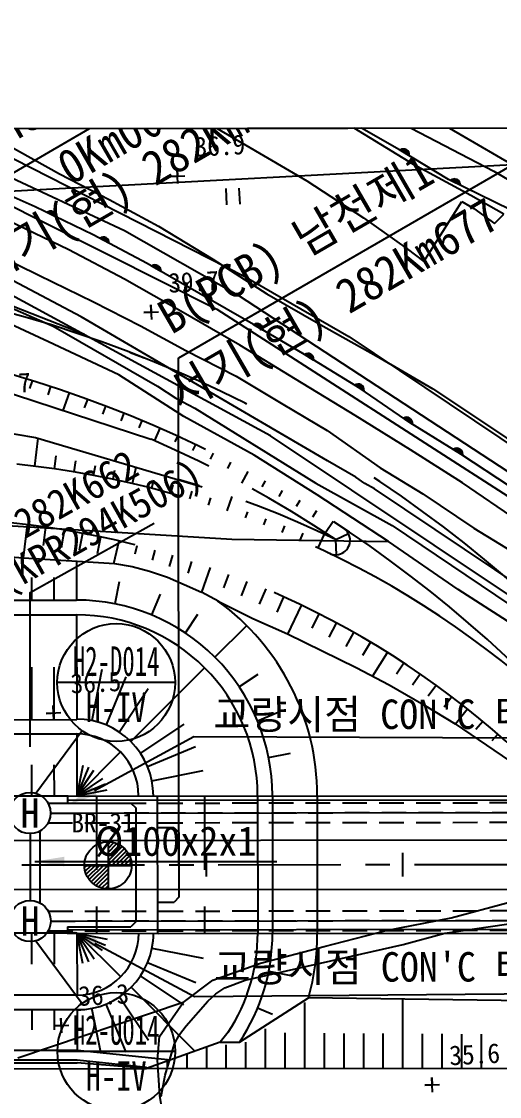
# Model space of a CAD drawing. Header units: millimetres. Extents: x 13158 to 13954, y 1103 to 1807.
# Drawn here: x 13403.4 to 13452.1, y 1452 to 1561.5 of the extents above; entities that cross this region are included whole.
import ezdxf
from ezdxf.enums import TextEntityAlignment as Align
from ezdxf.xclip import XClip

# ---------------------------------------------------------------- set-up
doc = ezdxf.new("R2010")
doc.units = ezdxf.units.MM
doc.header["$LTSCALE"] = 10
doc.header["$MEASUREMENT"] = 0
doc.header["$XCLIPFRAME"] = 2
for name, pattern in [('CENTER', [2, 1.25, -0.25, 0.25, -0.25]), ('DASHED2', [0.375, 0.25, -0.125]), ('DASHEDX2', [1.5, 1, -0.5]), ('HIDDEN', [0.375, 0.25, -0.125])]:
    doc.linetypes.add(name, pattern=pattern)
for name, color, linetype in [('TN-CABL', 4, 'Continuous'), ('TN-MANH', 4, 'Continuous'), ('TZ-BASE', 253, 'Continuous'), ('TZ-CABL', 4, 'Continuous')]:
    doc.layers.add(name, color=color, linetype=linetype)
doc.layers.add('TX-PAPR', color=2, linetype='Continuous', plot=False)
doc.styles.add('GR', font='GulimChe.ttf')
doc.styles.get("Standard").update_dxf_attribs({"font": 'GulimChe.ttf'})
doc.linetypes.add('ZIGZAG', pattern='A,0.0001,-0.2,[131,ltypeshp.shx,S=0.2,R=0,X=-0.2,Y=0],-0.4,[131,ltypeshp.shx,S=0.2,R=180,X=0.2,Y=0],-0.2', length=0.8001)
doc.dimstyles.get("Standard").update_dxf_attribs({"dimtxt": 0.18, "dimasz": 0.18, "dimexe": 0.18, "dimexo": 0.0625, "dimgap": 0.09, "dimtad": 0, "dimtih": 1, "dimtoh": 1, "dimdec": 4, "dimzin": 0, "dimdsep": 46, "dimtxsty": 'Standard', "dimcen": 0.09, "dimadec": 0, "dimazin": 0, "dimtfac": 1, "dimtdec": 4, "dimtofl": 0, "dimtmove": 0, "dimatfit": 3, "dimfxl": 0, "dimtolj": 1, "dimtzin": 0, "dimarcsym": 0})

# ---------------------------------------------------------------- blocks, each defined once
blk = doc.blocks.new('JD-DGDHG')
at = {"layer": 'TZ-BASE'}
for p, q in [((109.96, 41.51), (214.21, 101.83)), ((177.18, 51.79), (258.76, 98.98)), ((166.92, 92.82, 36), (209.29, 70.8, 36)), ((532.89, 88.53), (-0.06, 60.23)), ((189.15, 84.24, 35), (230.8, 60.08, 35)), ((145.4, 79.68, 37), (183.86, 60.11, 37)), ((177.36, 77.3, 35.78), (184.03, 73.47, 35.78)), ((209.18, 76.91, 33), (221.39, 69.09, 33)), ((199.68, 72.99, 36.68), (194.05, 76.16, 36.68)), ((201.11, 71.49, 35.78), (194.57, 75.47, 35.78)), ((147.2, 73.77, 39), (181.05, 56.75, 39)), ((152.64, 73.65, 38), (171.64, 64.77, 38)), ((159.49, 73.64, 35.13), (165.01, 70.52, 35.13)), ((184.03, 73.47, 35.78), (190.23, 69.81, 35.78)), ((204.68, 69.96, 36.68), (199.68, 72.99, 36.68)), ((200.66, 72.4, 36.68), (199.74, 72.95, 36.68)), ((200.17, 73.06, 36.67), (199.75, 72.96, 36.67)), ((199.79, 72.99, 36.67), (199.81, 72.92, 36.67)), ((200.34, 73.01, 36.67), (199.85, 72.89, 36.67)), ((199.87, 73.03, 36.67), (199.91, 72.85, 36.67)), ((200.44, 72.95, 36.67), (199.95, 72.83, 36.67)), ((199.96, 73.05, 36.67), (200.02, 72.78, 36.67)), ((200.05, 73.07, 36.67), (200.13, 72.72, 36.67)), ((200.52, 72.87, 36.67), (200.06, 72.76, 36.67)), ((200.14, 73.07, 36.67), (200.24, 72.65, 36.67)), ((200.58, 72.79, 36.67), (200.17, 72.69, 36.67)), ((200.24, 73.05, 36.67), (200.35, 72.59, 36.67)), ((200.62, 72.71, 36.67), (200.28, 72.63, 36.67)), ((200.34, 73.01, 36.67), (200.46, 72.52, 36.67)), ((200.65, 72.63, 36.67), (200.39, 72.56, 36.67)), ((200.45, 72.94, 36.67), (200.57, 72.45, 36.67)), ((200.67, 72.54, 36.67), (200.5, 72.5, 36.67)), ((200.57, 72.8, 36.67), (200.67, 72.42, 36.67)), ((200.67, 72.44, 36.67), (200.61, 72.43, 36.67)), ((206.93, 68.33, 35.78), (201.11, 71.49, 35.78)), ((165.01, 70.52, 35.13), (170.1, 67.91, 35.13)), ((176.31, 70.26, 36.9), (177.81, 70.34, 36.9)), ((177.06, 70.3, 36.9), (176.31, 70.26, 36.9)), ((177.1, 69.55, 36.9), (177.02, 71.05, 36.9)), ((177.02, 71.05, 36.9), (177.06, 70.3, 36.9)), ((209.29, 70.8, 36), (229.54, 58.88, 36)), ((162.53, 67.17, 38.39), (156.08, 70.06, 38.39)), ((182.09, 67.37, 36.44), (182, 69.04, 36.44)), ((183.31, 69.08, 36.44), (183.39, 67.44, 36.44)), ((190.23, 69.81, 35.78), (196.01, 66.07, 35.78)), ((210.97, 66.87, 36.68), (204.68, 69.96, 36.68)), ((205.85, 69.39, 36.68), (204.88, 69.86, 36.68)), ((205.3, 70.01, 36.68), (204.89, 69.87, 36.68)), ((204.93, 69.9, 36.68), (204.95, 69.83, 36.68)), ((205.47, 69.97, 36.68), (204.99, 69.81, 36.68)), ((205.01, 69.95, 36.68), (205.06, 69.77, 36.68)), ((205.09, 69.98, 36.68), (205.18, 69.72, 36.68)), ((205.58, 69.92, 36.68), (205.11, 69.75, 36.68)), ((205.18, 70, 36.68), (205.29, 69.66, 36.68)), ((205.67, 69.85, 36.68), (205.22, 69.7, 36.68)), ((205.27, 70.01, 36.68), (205.41, 69.61, 36.68)), ((205.73, 69.78, 36.68), (205.33, 69.64, 36.68)), ((205.37, 70, 36.68), (205.52, 69.55, 36.68)), ((205.78, 69.7, 36.68), (205.45, 69.58, 36.68)), ((205.47, 69.97, 36.68), (205.63, 69.49, 36.68)), ((205.82, 69.62, 36.68), (205.56, 69.53, 36.68)), ((205.59, 69.91, 36.68), (205.75, 69.44, 36.68)), ((205.84, 69.53, 36.68), (205.68, 69.47, 36.68)), ((205.73, 69.79, 36.68), (205.85, 69.42, 36.68)), ((205.85, 69.44, 36.68), (205.79, 69.42, 36.68)), ((170.1, 67.91, 35.13), (175.13, 65.22, 35.13)), ((210.29, 66.44, 35.78), (206.93, 68.33, 35.78)), ((168.46, 64.32, 38.39), (162.53, 67.17, 38.39)), ((202.16, 61.6, 35.78), (206.01, 67.72, 35.78)), ((206.01, 67.72, 35.78), (207.26, 67.02, 35.78)), ((207.26, 67.02, 35.78), (209.34, 65.49, 35.78)), ((165.99, 62.79, 39.73), (159.83, 65.76, 39.73)), ((164.7, 66.12, 38.39), (163.72, 66.59, 38.39)), ((164.14, 66.74, 38.39), (163.73, 66.6, 38.39)), ((163.77, 66.63, 38.39), (163.79, 66.56, 38.39)), ((164.31, 66.71, 38.39), (163.83, 66.54, 38.39)), ((163.85, 66.68, 38.39), (163.91, 66.5, 38.39)), ((163.93, 66.71, 38.39), (164.02, 66.45, 38.39)), ((164.42, 66.65, 38.39), (163.95, 66.48, 38.39)), ((164.02, 66.73, 38.39), (164.14, 66.39, 38.39)), ((164.51, 66.58, 38.39), (164.06, 66.43, 38.39)), ((164.11, 66.74, 38.39), (164.25, 66.34, 38.39)), ((164.58, 66.51, 38.39), (164.18, 66.37, 38.39)), ((164.21, 66.73, 38.39), (164.37, 66.28, 38.39)), ((164.63, 66.43, 38.39), (164.29, 66.32, 38.39)), ((164.31, 66.7, 38.39), (164.48, 66.23, 38.39)), ((164.66, 66.35, 38.39), (164.41, 66.26, 38.39)), ((164.43, 66.65, 38.39), (164.6, 66.17, 38.39)), ((164.69, 66.27, 38.39), (164.52, 66.21, 38.39)), ((164.57, 66.52, 38.39), (164.7, 66.15, 38.39)), ((164.7, 66.17, 38.39), (164.64, 66.15, 38.39)), ((196.01, 66.07, 35.78), (200.47, 62.91, 35.78)), ((209.34, 65.49, 35.78), (210.29, 66.44, 35.78)), ((171.64, 64.77, 38), (183.23, 58.17, 38)), ((175.13, 65.22, 35.13), (180.65, 61.85, 35.13)), ((186.54, 43.85, 38), (148.43, 64.53, 38)), ((173.96, 61.39, 38.39), (168.46, 64.32, 38.39)), ((169.54, 64.1, 38.39), (169.12, 63.97, 38.39)), ((170.07, 63.46, 38.39), (169.12, 63.97, 38.39)), ((169.16, 64, 38.39), (169.19, 63.93, 38.39)), ((169.71, 64.06, 38.39), (169.23, 63.91, 38.39)), ((169.24, 64.05, 38.39), (169.3, 63.87, 38.39)), ((169.33, 64.08, 38.39), (169.41, 63.81, 38.39)), ((169.82, 64, 38.39), (169.34, 63.85, 38.39)), ((169.42, 64.09, 38.39), (169.52, 63.75, 38.39)), ((169.9, 63.93, 38.39), (169.45, 63.79, 38.39)), ((169.51, 64.1, 38.39), (169.64, 63.69, 38.39)), ((169.97, 63.85, 38.39), (169.56, 63.73, 38.39)), ((169.61, 64.09, 38.39), (169.75, 63.63, 38.39)), ((170.01, 63.77, 38.39), (169.68, 63.67, 38.39)), ((169.71, 64.05, 38.39), (169.86, 63.57, 38.39)), ((170.05, 63.69, 38.39), (169.79, 63.61, 38.39)), ((169.83, 63.99, 38.39), (169.97, 63.51, 38.39)), ((170.07, 63.6, 38.39), (169.9, 63.55, 38.39)), ((169.96, 63.86, 38.39), (170.07, 63.49, 38.39)), ((170.07, 63.51, 38.39), (170.01, 63.49, 38.39)), ((158.18, 62.53, 37.35), (162.91, 60.21, 37.35)), ((171.64, 59.81, 39.73), (165.99, 62.79, 39.73)), ((200.47, 62.91, 35.78), (202.16, 61.6, 35.78)), ((179.21, 58.39, 38.39), (173.96, 61.39, 38.39)), ((180.65, 61.85, 35.13), (186.14, 58.33, 35.13)), ((167.25, 55.96, 39), (157.43, 61.15, 39)), ((174.83, 61.25, 38.39), (174.41, 61.14, 38.39)), ((175.34, 60.6, 38.39), (174.41, 61.13, 38.39)), ((174.45, 61.16, 38.39), (174.47, 61.09, 38.39)), ((175, 61.2, 38.39), (174.51, 61.07, 38.39)), ((174.53, 61.21, 38.39), (174.58, 61.03, 38.39)), ((174.62, 61.24, 38.39), (174.69, 60.97, 38.39)), ((175.11, 61.14, 38.39), (174.62, 61.01, 38.39)), ((174.71, 61.25, 38.39), (174.8, 60.9, 38.39)), ((175.19, 61.07, 38.39), (174.73, 60.94, 38.39)), ((174.8, 61.25, 38.39), (174.91, 60.84, 38.39)), ((175.25, 60.99, 38.39), (174.84, 60.88, 38.39)), ((174.9, 61.24, 38.39), (175.02, 60.78, 38.39)), ((175.3, 60.91, 38.39), (174.96, 60.82, 38.39)), ((175, 61.2, 38.39), (175.14, 60.71, 38.39)), ((175.33, 60.83, 38.39), (175.07, 60.75, 38.39)), ((175.11, 61.14, 38.39), (175.25, 60.65, 38.39)), ((175.34, 60.74, 38.39), (175.18, 60.69, 38.39)), ((175.24, 61, 38.39), (175.35, 60.62, 38.39)), ((175.35, 60.65, 38.39), (175.29, 60.63, 38.39)), ((162.91, 60.21, 37.35), (168.5, 57.51, 37.35)), ((177.63, 56.42, 39.73), (171.64, 59.81, 39.73)), ((183.86, 60.11, 37), (194.52, 53.96, 37)), ((156.33, 58.53, 37), (164.39, 55.01, 37)), ((184.81, 55.18, 38.39), (179.21, 58.39, 38.39)), ((180.04, 58.27, 38.39), (179.62, 58.16, 38.39)), ((180.55, 57.62, 38.39), (179.62, 58.16, 38.39)), ((179.66, 58.19, 38.39), (179.68, 58.12, 38.39)), ((180.21, 58.23, 38.39), (179.72, 58.09, 38.39)), ((179.74, 58.23, 38.39), (179.79, 58.06, 38.39)), ((179.83, 58.26, 38.39), (179.9, 57.99, 38.39)), ((180.32, 58.16, 38.39), (179.83, 58.03, 38.39)), ((179.92, 58.28, 38.39), (180.01, 57.93, 38.39)), ((180.4, 58.09, 38.39), (179.94, 57.97, 38.39)), ((180.01, 58.28, 38.39), (180.12, 57.87, 38.39)), ((180.11, 58.26, 38.39), (180.23, 57.8, 38.39)), ((180.21, 58.23, 38.39), (180.34, 57.74, 38.39)), ((180.32, 58.16, 38.39), (180.46, 57.68, 38.39)), ((183.23, 58.17, 38), (248.77, 15.36, 38)), ((186.14, 58.33, 35.13), (191.67, 55.15, 35.13)), ((163.91, 53.42, 37), (155.37, 57.36, 37)), ((168.5, 57.51, 37.35), (173.28, 55.05, 37.35)), ((174.42, 55.69, 39.74), (174.34, 57.19, 39.74)), ((174.34, 57.19, 39.74), (174.38, 56.44, 39.74)), ((180.46, 58.02, 38.39), (180.05, 57.9, 38.39)), ((180.51, 57.93, 38.39), (180.17, 57.84, 38.39)), ((180.54, 57.85, 38.39), (180.28, 57.78, 38.39)), ((180.55, 57.76, 38.39), (180.39, 57.72, 38.39)), ((180.45, 58.03, 38.39), (180.56, 57.65, 38.39)), ((180.56, 57.67, 38.39), (180.5, 57.65, 38.39)), ((192.33, 41.32, 39), (167.25, 55.96, 39)), ((173.63, 56.4, 39.74), (175.13, 56.48, 39.74)), ((174.38, 56.44, 39.74), (173.63, 56.4, 39.74)), ((183.4, 53.08, 39.73), (177.63, 56.42, 39.73)), ((181.05, 56.75, 39), (212.15, 36.79, 39)), ((164.39, 55.01, 37), (175.01, 48.92, 37)), ((173.28, 55.05, 37.35), (177.89, 52.53, 37.35)), ((190.39, 51.89, 38.39), (184.81, 55.18, 38.39)), ((185.75, 54.62, 38.39), (184.82, 55.17, 38.39)), ((185.25, 55.28, 38.39), (184.83, 55.18, 38.39)), ((184.87, 55.2, 38.39), (184.89, 55.13, 38.39)), ((185.42, 55.24, 38.39), (184.93, 55.11, 38.39)), ((184.95, 55.25, 38.39), (185, 55.07, 38.39)), ((185.04, 55.27, 38.39), (185.11, 55, 38.39)), ((185.53, 55.17, 38.39), (185.04, 55.05, 38.39)), ((185.13, 55.29, 38.39), (185.22, 54.94, 38.39)), ((185.6, 55.1, 38.39), (185.15, 54.98, 38.39)), ((185.22, 55.29, 38.39), (185.33, 54.88, 38.39)), ((185.66, 55.02, 38.39), (185.26, 54.92, 38.39)), ((185.32, 55.27, 38.39), (185.44, 54.81, 38.39)), ((185.71, 54.94, 38.39), (185.37, 54.85, 38.39)), ((185.42, 55.24, 38.39), (185.54, 54.75, 38.39)), ((185.74, 54.85, 38.39), (185.48, 54.79, 38.39)), ((185.53, 55.17, 38.39), (185.65, 54.68, 38.39)), ((185.75, 54.77, 38.39), (185.59, 54.72, 38.39)), ((185.66, 55.03, 38.39), (185.75, 54.65, 38.39)), ((191.67, 55.15, 35.13), (197.3, 52.01, 35.13)), ((185.76, 54.67, 38.39), (185.7, 54.66, 38.39)), ((194.52, 53.96, 37), (216.69, 39.06, 37)), ((171.07, 50.05, 37), (163.91, 53.42, 37)), ((189.07, 49.62, 39.73), (183.4, 53.08, 39.73)), ((177.2, 0.16), (177.15, 51.79)), ((177.89, 52.53, 37.35), (183.02, 49.92, 37.35)), ((190.92, 51.57, 38.39), (189.99, 52.13, 38.39)), ((190.42, 52.24, 38.39), (190, 52.13, 38.39)), ((190.04, 52.16, 38.39), (190.06, 52.09, 38.39)), ((190.59, 52.18, 38.39), (190.1, 52.07, 38.39)), ((190.12, 52.2, 38.39), (190.17, 52.02, 38.39)), ((190.21, 52.23, 38.39), (190.28, 51.96, 38.39)), ((190.7, 52.12, 38.39), (190.21, 52, 38.39)), ((190.3, 52.24, 38.39), (190.38, 51.89, 38.39)), ((190.78, 52.04, 38.39), (190.32, 51.93, 38.39)), ((190.39, 52.24, 38.39), (190.49, 51.83, 38.39)), ((195.66, 48.68, 38.39), (190.39, 51.89, 38.39)), ((190.83, 51.97, 38.39), (190.43, 51.87, 38.39)), ((190.49, 52.22, 38.39), (190.6, 51.76, 38.39)), ((190.88, 51.88, 38.39), (190.53, 51.8, 38.39)), ((190.59, 52.18, 38.39), (190.71, 51.69, 38.39)), ((190.91, 51.8, 38.39), (190.64, 51.73, 38.39)), ((190.7, 52.12, 38.39), (190.82, 51.63, 38.39)), ((190.92, 51.71, 38.39), (190.75, 51.67, 38.39)), ((190.83, 51.98, 38.39), (190.92, 51.6, 38.39)), ((190.92, 51.62, 38.39), (190.86, 51.6, 38.39)), ((197.3, 52.01, 35.13), (203.07, 48.64, 35.13)), ((177.71, 45.82, 37), (171.07, 50.05, 37)), ((183.02, 49.92, 37.35), (187.78, 47.09, 37.35)), ((195.17, 45.91, 39.73), (189.07, 49.62, 39.73)), ((175.01, 48.92, 37), (176.87, 47.7, 37)), ((195.54, 49.11, 38.39), (195.12, 49.01, 38.39)), ((196.04, 48.45, 38.39), (195.12, 49.01, 38.39)), ((195.17, 49.04, 38.39), (195.18, 48.97, 38.39)), ((195.71, 49.06, 38.39), (195.22, 48.94, 38.39)), ((195.25, 49.08, 38.39), (195.29, 48.9, 38.39)), ((195.33, 49.11, 38.39), (195.4, 48.84, 38.39)), ((195.82, 49, 38.39), (195.33, 48.88, 38.39)), ((195.42, 49.12, 38.39), (195.51, 48.77, 38.39)), ((195.9, 48.92, 38.39), (195.44, 48.81, 38.39)), ((195.52, 49.12, 38.39), (195.62, 48.7, 38.39)), ((195.96, 48.84, 38.39), (195.55, 48.75, 38.39)), ((195.61, 49.1, 38.39), (195.73, 48.64, 38.39)), ((196, 48.76, 38.39), (195.66, 48.68, 38.39)), ((200.75, 45.19, 38.39), (195.66, 48.68, 38.39)), ((195.72, 49.06, 38.39), (195.83, 48.57, 38.39)), ((196.03, 48.68, 38.39), (195.77, 48.61, 38.39)), ((195.82, 48.99, 38.39), (195.94, 48.51, 38.39)), ((196.04, 48.59, 38.39), (195.87, 48.55, 38.39)), ((195.95, 48.86, 38.39), (196.04, 48.47, 38.39)), ((196.04, 48.5, 38.39), (195.98, 48.48, 38.39)), ((203.07, 48.64, 35.13), (208.73, 44.88, 35.13)), ((176.87, 47.7, 37), (178.82, 46.68, 37)), ((187.78, 47.09, 37.35), (192.3, 44.38, 37.35)), ((178.82, 46.68, 37), (191.16, 39.03, 37)), ((184.86, 41.87, 37), (177.71, 45.82, 37)), ((200.8, 42.41, 39.73), (195.17, 45.91, 39.73)), ((200.97, 45.03, 38.39), (200.08, 45.64, 38.39)), ((200.51, 45.72, 38.39), (200.09, 45.65, 38.39)), ((200.13, 45.67, 38.39), (200.15, 45.6, 38.39)), ((200.68, 45.66, 38.39), (200.18, 45.57, 38.39)), ((200.22, 45.71, 38.39), (200.25, 45.53, 38.39)), ((200.78, 45.59, 38.39), (200.29, 45.5, 38.39)), ((200.3, 45.73, 38.39), (200.36, 45.45, 38.39)), ((200.39, 45.74, 38.39), (200.46, 45.38, 38.39)), ((200.86, 45.51, 38.39), (200.39, 45.43, 38.39)), ((200.49, 45.73, 38.39), (200.57, 45.31, 38.39)), ((200.91, 45.43, 38.39), (200.5, 45.36, 38.39)), ((200.58, 45.71, 38.39), (200.67, 45.24, 38.39)), ((200.95, 45.35, 38.39), (200.6, 45.28, 38.39)), ((200.68, 45.66, 38.39), (200.78, 45.17, 38.39)), ((200.98, 45.26, 38.39), (200.71, 45.21, 38.39)), ((205.94, 42, 38.39), (200.75, 45.19, 38.39)), ((200.79, 45.59, 38.39), (200.88, 45.09, 38.39)), ((200.99, 45.17, 38.39), (200.81, 45.14, 38.39)), ((200.91, 45.44, 38.39), (200.98, 45.06, 38.39)), ((200.98, 45.08, 38.39), (200.92, 45.07, 38.39)), ((211.48, 27.19, 38), (186.54, 43.85, 38)), ((192.3, 44.38, 37.35), (197.71, 40.59, 37.35)), ((208.73, 44.88, 35.13), (213.81, 41.46, 35.13)), ((191.29, 37.83, 37), (184.86, 41.87, 37)), ((206.1, 39.05, 39.73), (200.8, 42.41, 39.73)), ((205.6, 42.58, 38.39), (205.18, 42.48, 38.39)), ((206.1, 41.91, 38.39), (205.18, 42.47, 38.39)), ((205.22, 42.5, 38.39), (205.24, 42.43, 38.39)), ((205.77, 42.53, 38.39), (205.28, 42.41, 38.39)), ((205.31, 42.54, 38.39), (205.35, 42.37, 38.39)), ((205.39, 42.57, 38.39), (205.46, 42.3, 38.39)), ((205.88, 42.46, 38.39), (205.39, 42.34, 38.39)), ((205.48, 42.58, 38.39), (205.57, 42.23, 38.39)), ((205.96, 42.38, 38.39), (205.5, 42.27, 38.39)), ((205.58, 42.58, 38.39), (205.67, 42.17, 38.39)), ((206.02, 42.31, 38.39), (205.61, 42.21, 38.39)), ((205.67, 42.56, 38.39), (205.78, 42.1, 38.39)), ((206.06, 42.22, 38.39), (205.72, 42.14, 38.39)), ((205.77, 42.52, 38.39), (205.89, 42.03, 38.39)), ((206.09, 42.14, 38.39), (205.82, 42.07, 38.39)), ((205.88, 42.46, 38.39), (206, 41.97, 38.39)), ((206.1, 42.05, 38.39), (205.93, 42.01, 38.39)), ((210.98, 38.65, 38.39), (205.94, 42, 38.39)), ((206.01, 42.32, 38.39), (206.1, 41.94, 38.39)), ((206.1, 41.96, 38.39), (206.04, 41.94, 38.39)), ((195.23, 39.64, 39), (192.33, 41.32, 39)), ((197.71, 40.59, 37.35), (202.05, 37.93, 37.35)), ((196.14, 39.01, 39), (195.23, 39.64, 39)), ((191.16, 39.03, 37), (198.94, 34.71, 37)), ((197.12, 38.46, 39), (196.14, 39.01, 39)), ((214.73, 26.64, 39), (197.12, 38.46, 39)), ((211.77, 35.19, 39.73), (206.1, 39.05, 39.73)), ((198.57, 33.09, 37), (191.29, 37.83, 37)), ((202.05, 37.93, 37.35), (207.24, 34.45, 37.35)), ((153.09, 35.11, 37.15), (182.6, 33.33, 37.15)), ((198.94, 34.71, 37), (213.66, 24.76, 37)), ((207.24, 34.45, 37.35), (211.88, 31.64, 37.35)), ((182.6, 33.33, 37.15), (198.57, 33.09, 37.15)), ((205.65, 28.21, 37), (198.57, 33.09, 37)), ((161.35, 31.42), (170.62, 30.84)), ((166.77, 31.08), (166.77, 27.12)), ((170.62, 30.84), (172.43, 30.55)), ((172.43, 30.55), (174.19, 30.05)), ((174.19, 30.05), (176.04, 29.44)), ((162.19, 27.11), (162.19, 29.41)), ((164.48, 27.12), (164.48, 29.41)), ((171.1, 28.98), (170.66, 26.74)), ((176.04, 29.44), (177.72, 28.71)), ((177.72, 28.71), (179.51, 27.92)), ((175.27, 27.72), (174.4, 25.61)), ((181.28, 26.96), (179.51, 27.92)), ((212.69, 23.66, 37), (205.65, 28.21, 37)), ((166.77, 25.62), (166.78, 14.99)), ((177.85, 23.77), (179.12, 25.67)), ((180.87, 21.29), (184.1, 24.53)), ((162.2, 14.94), (162.19, 20.28)), ((164.49, 14.95), (164.48, 20.29)), ((169.34, 20.05), (168.31, 14.84)), ((172.3, 12.71), (179.81, 20.23)), ((171.8, 19.31), (169.77, 14.4)), ((185.25, 19.55), (183.35, 18.27)), ((171.12, 13.68), (174.07, 18.1)), ((163.67, 15.58, 36.48), (165.17, 15.66, 36.48)), ((164.42, 15.62, 36.48), (163.67, 15.58, 36.48)), ((164.46, 14.87, 36.48), (164.38, 16.37, 36.48)), ((164.38, 16.37, 36.48), (164.42, 15.62, 36.48)), ((185.2, 14.83), (187.31, 15.71)), ((177.69, 14.48), (173.27, 11.53)), ((166.78, 13.49), (166.79, 7.19)), ((173.99, 10.18), (178.9, 12.22)), ((166.79, 7.19), (171.24, 11.65)), ((186.33, 11.09), (188.57, 11.54)), ((162.21, 7.18), (162.2, 10.33)), ((164.5, 7.19), (164.49, 10.34)), ((167.4, 10.28), (166.79, 7.19)), ((167.99, 10.1), (166.79, 7.19)), ((166.79, 7.19), (168.54, 9.81)), ((169.41, 8.94), (166.79, 7.19)), ((174.44, 8.72), (179.65, 9.76)), ((166.79, 7.19), (169.7, 8.4)), ((166.79, 7.19), (169.88, 7.8)), ((165.84, 7.15), (300.01, 7.26)), ((165.84, 7.15), (165.84, 6.45)), ((165.84, 7.15), (165.84, 6.45)), ((165.84, 6.75), (214.57, 6.79)), ((174.99, 7.15), (175, -6.85)), ((185.22, 7.2), (185.23, -6.8)), ((186.72, 7.21), (186.73, -6.79)), ((191.29, 7.21), (191.3, -6.79)), ((165.84, 6.45), (172.29, 6.45)), ((172.29, 6.45), (172.79, 5.95)), ((172.79, 5.95), (172.8, -5.65)), ((109.92, 2.6), (299.97, 2.76)), ((169.97, 2.5), (169.98, -2.3)), ((169.97, 2.26), (170.2, 2.49)), ((169.97, 1.83), (170.56, 2.43)), ((169.97, 1.41), (170.88, 2.32)), ((169.97, 0.99), (171.17, 2.18)), ((169.97, 0.56), (171.42, 2.01)), ((169.97, 0.14), (171.65, 1.82)), ((170.36, 0.1), (171.85, 1.59)), ((170.78, 0.1), (172.03, 1.34)), ((180, -1.04), (180, 1.36)), ((200, -1.02), (200, 1.38)), ((167.57, 0.1), (172.37, 0.1)), ((167.58, -0.13), (167.81, 0.1)), ((167.65, -0.49), (168.24, 0.1)), ((167.75, -0.81), (168.66, 0.1)), ((167.89, -1.1), (169.09, 0.1)), ((168.06, -1.35), (169.51, 0.1)), ((168.26, -1.58), (169.94, 0.1)), ((171.21, 0.1), (172.17, 1.07)), ((171.63, 0.1), (172.28, 0.75)), ((172.06, 0.1), (172.35, 0.4)), ((168.48, -1.78), (169.97, -0.29)), ((168.73, -1.95), (169.97, -0.71)), ((169.01, -2.1), (169.97, -1.14)), ((169.32, -2.21), (169.97, -1.56)), ((169.68, -2.28), (169.98, -1.98)), ((111.07, -2.4), (299.97, -2.24)), ((204.93, -5.25, 37), (210.76, -3.68, 37)), ((198.33, -6.52, 37), (204.93, -5.25, 37)), ((165.85, -6.15), (165.85, -6.85)), ((165.85, -6.15), (172.3, -6.15)), ((165.85, -6.45), (254.95, -6.38)), ((172.8, -5.65), (172.3, -6.15)), ((192, -8.15, 37), (198.33, -6.52, 37)), ((204.3, -6.79, 36), (211.98, -5.7, 36)), ((166.8, -6.81), (0.53, -6.96)), ((162.22, -9.97), (162.22, -6.82)), ((164.51, -9.96), (164.51, -6.81)), ((165.85, -6.85), (254.94, -6.78)), ((166.8, -6.81), (171.26, -11.26)), ((169.42, -8.56), (166.8, -6.81)), ((166.8, -6.81), (169.71, -8.02)), ((166.8, -6.81), (169.89, -7.42)), ((167.42, -9.9), (166.8, -6.81)), ((166.8, -6.81), (168.56, -9.43)), ((168.01, -9.72), (166.8, -6.81)), ((166.8, -6.81), (166.81, -13.11)), ((175.08, -6.85), (254.98, -6.78)), ((200.04, -7.97, 36), (204.3, -6.79, 36)), ((174.45, -8.33), (179.67, -9.36)), ((183.96, -11.59, 36), (200.04, -7.97, 36)), ((185.52, -9.87, 37), (192, -8.15, 37)), ((174.01, -9.79), (178.92, -11.82)), ((180.66, -11.6, 37), (185.52, -9.87, 37)), ((186.35, -10.68), (188.6, -11.13)), ((177.71, -14.09), (173.29, -11.14)), ((177.62, -13.88, 37), (180.66, -11.6, 37)), ((181.89, -12.37, 36), (183.96, -11.59, 36)), ((166.81, -13.11), (0.53, -13.26)), ((172.32, -12.32), (178.83, -18.82)), ((180.14, -13.74, 36), (180.97, -12.99, 36)), ((180.97, -12.99, 36), (181.89, -12.37, 36)), ((177.62, -13.88, 37), (160.78, -19.53, 37)), ((171.83, -18.92), (169.79, -14.02)), ((171.14, -13.29), (174.1, -17.71)), ((175.23, -17.34, 37), (177.62, -13.88, 37)), ((177.93, -16.23, 36), (180.14, -13.74, 36)), ((183.37, -17.89), (190.4, -13.39)), ((189.98, -13.85), (189.99, -20.58)), ((265.66, -14.45), (190.4, -13.39)), ((199.98, -13.52), (199.99, -20.58)), ((0.53, -14.72), (167.56, -14.57)), ((162.23, -16.66), (162.23, -14.58)), ((164.52, -16.66), (164.52, -14.58)), ((166.81, -14.61), (166.81, -18.71)), ((169.23, -18.95), (168.33, -14.46)), ((185.22, -14.42), (186.73, -15.05)), ((164.46, -16.25, 36.26), (165.96, -16.17, 36.26)), ((165.21, -16.21, 36.26), (164.46, -16.25, 36.26)), ((165.25, -16.96, 36.26), (165.17, -15.46, 36.26)), ((165.17, -15.46, 36.26), (165.21, -16.21, 36.26)), ((177.26, -17.11, 36), (177.93, -16.23, 36)), ((175.02, -19.71, 37), (175.23, -17.34, 37)), ((176.74, -18.09, 36), (177.26, -17.11, 36)), ((182.23, -16.89), (181.4, -17.89)), ((185.98, -16.55), (185.99, -20.59)), ((187.99, -16.97), (187.99, -20.59)), ((191.99, -17), (191.99, -20.58)), ((193.99, -17.01), (193.99, -20.58)), ((195.99, -17.02), (195.99, -20.58)), ((197.99, -17.03), (197.99, -20.58)), ((201.99, -17.05), (201.99, -20.57)), ((203.99, -17.07), (203.99, -20.57)), ((205.99, -17.08), (205.99, -20.57)), ((207.99, -17.09), (207.99, -20.57)), ((181.4, -17.89), (173.88, -20.6)), ((175.79, -21.27, 36), (176.74, -18.09, 36)), ((179.99, -18.4), (179.99, -20.59)), ((181.4, -17.89), (183.37, -17.89)), ((181.99, -18.19), (181.99, -20.59)), ((183.99, -17.89), (183.99, -20.59)), ((0.54, -18.86), (166.87, -18.71)), ((166.87, -18.71), (176.37, -19.7)), ((177.99, -19.12), (177.99, -20.6)), ((173.88, -20.6), (287.63, -20.5)), ((175.25, -23.35, 37), (175.02, -19.71, 37)), ((175.99, -19.84), (175.99, -20.6)), ((175.37, -23.45, 36), (175.79, -21.27, 36)), ((203.05, -23, 35.59), (202.97, -21.51, 35.59)), ((202.97, -21.51, 35.59), (203.01, -22.25, 35.59)), ((202.27, -22.29, 35.59), (203.76, -22.21, 35.59)), ((203.01, -22.25, 35.59), (202.27, -22.29, 35.59)), ((175.8, -26.59, 37), (175.25, -23.35, 37))]:
    blk.add_line(p, q, dxfattribs=at)
at = {"layer": 'TZ-BASE', "linetype": 'DASHEDX2'}
for p, q in [((158.28, 57.86), (173.66, 51.79)), ((162.04, 55.79), (162.11, 56.03)), ((164.03, 55.19), (164.08, 55.33)), ((166.02, 54.56), (166.05, 54.66)), ((167.99, 53.9), (168.03, 54.01)), ((169.95, 53.2), (169.96, 53.25)), ((171.9, 52.48), (171.9, 52.48)), ((162.01, 48.66), (162.26, 49.46)), ((163.87, 48.01), (164.15, 48.86)), ((165.41, 46.43), (166.03, 48.22)), ((167.59, 46.71), (167.9, 47.56)), ((169.45, 46.07), (169.76, 46.87)), ((171.3, 45.39), (171.61, 46.15)), ((173.14, 44.68), (173.44, 45.4)), ((174.73, 43.38), (175.27, 44.62)), ((176.82, 43.25), (177.08, 43.81)), ((162.51, 40.75), (162.86, 43.6)), ((178.89, 42.96), (178.59, 42.34)), ((164.51, 40.48), (164.7, 41.82)), ((180.69, 42.09), (180.38, 41.47)), ((166.51, 40.17), (166.7, 41.32)), ((168.5, 39.82), (168.69, 40.83)), ((172.45, 38.99), (172.84, 40.65)), ((182.46, 41.16), (182.14, 40.53)), ((170.48, 39.42), (170.67, 40.34)), ((184.23, 40.22), (183.59, 39.03)), ((174.42, 38.51), (174.63, 39.36)), ((176.37, 37.99), (176.61, 38.85)), ((185.98, 39.26), (185.65, 38.67)), ((178.31, 37.43), (178.54, 38.2)), ((180.21, 36.8), (180.45, 37.55)), ((182.11, 36.2), (182.61, 37.66)), ((187.72, 38.28), (187.37, 37.68)), ((189.51, 37.25), (189.15, 36.66)), ((191.22, 36.21), (190.82, 35.57)), ((183.99, 35.49), (184.22, 36.11)), ((185.85, 34.77), (186.1, 35.39)), ((192.91, 35.14), (192.15, 33.96)), ((161.35, 31.42), (161.77, 34.8)), ((163.38, 32.69), (163.65, 34.54)), ((165.23, 32.47), (165.52, 34.25)), ((187.71, 34.02), (187.98, 34.67)), ((189.54, 33.23), (189.86, 33.95)), ((167.07, 32.25), (167.39, 33.92)), ((168.89, 31.87), (169.25, 33.55)), ((170.56, 30.84), (171.1, 33.14)), ((191.38, 32.44), (192.03, 33.83)), ((193.2, 33.28), (194.47, 33.89)), ((193.25, 31.74), (193.2, 33.28)), ((151.45, 32.12), (161.35, 31.42)), ((172.72, 31.84), (172.94, 32.69)), ((174.49, 31.19), (174.77, 32.21)), ((176.25, 30.55), (176.59, 31.68)), ((178.48, 31.04), (178.1, 29.87)), ((180.39, 30.45), (179.51, 27.92)), ((182.26, 29.72), (181.75, 28.36)), ((184.12, 29), (183.54, 27.54)), ((186.04, 28.26), (185.37, 26.71)), ((187.87, 27.45), (187.16, 25.9)), ((189.66, 26.57), (188.26, 23.66)), ((191.47, 25.72), (190.74, 24.27)), ((193.22, 24.76), (192.46, 23.34)), ((195, 23.83), (194.19, 22.4)), ((196.73, 22.83), (195.92, 21.47)), ((198.41, 21.75), (196.93, 19.38)), ((200.12, 20.71), (199.38, 19.59)), ((201.78, 19.59), (201, 18.46)), ((203.39, 18.4), (202.61, 17.33)), ((204.99, 17.22), (204.22, 16.2)), ((206.57, 15.99), (205.38, 14.49)), ((208.16, 14.77), (207.46, 13.93)), ((209.65, 13.44), (209.09, 12.79))]:
    blk.add_line(p, q, dxfattribs=at)
at = {"layer": 'TZ-BASE', "linetype": 'DASHEDX2', "ltscale": 3}
for p, q in [((156.06, 49.49), (174.35, 43.5)), ((142.08, 47.22), (162.59, 43.68)), ((162.59, 43.68), (179.55, 38.66)), ((181.23, 26.99), (181.28, 26.96)), ((181.28, 26.96), (184.73, 25.25)), ((184.73, 25.25), (188.25, 23.67)), ((188.25, 23.67), (191.78, 21.96)), ((191.78, 21.96), (195.25, 20.27)), ((195.25, 20.27), (198.61, 18.49)), ((198.61, 18.49), (202.14, 16.46)), ((202.14, 16.46), (205.34, 14.52)), ((205.34, 14.52), (218.79, 5.33))]:
    blk.add_line(p, q, dxfattribs=at)
at = {"layer": 'TZ-BASE', "linetype": 'Continuous'}
for p, q in [((139.9, 27.09), (166.77, 27.12)), ((139.9, 25.59), (166.77, 25.62)), ((139.91, 14.92), (166.78, 14.95)), ((0.51, 13.34), (166.78, 13.49)), ((0.52, 7.04), (165.92, 7.19)), ((0.54, -19.86), (166.82, -19.71)), ((166.82, -19.71), (173.88, -20.45)), ((0.54, -20.16), (166.82, -20.01)), ((0.54, -20.76), (173.88, -20.6)), ((173.88, -20.6), (166.82, -20.01)), ((173.88, -20.45), (173.88, -20.6))]:
    blk.add_line(p, q, dxfattribs=at)
at = {"layer": 'TZ-BASE', "linetype": 'DASHED2', "ltscale": 3}
for p, q in [((168.79, 7.15), (168.8, -6.85)), ((179.79, 7.16), (179.8, -6.84)), ((174.99, 3.95), (176.69, 3.95)), ((176.69, 3.95), (177.19, 3.46)), ((177.19, 3.46), (177.2, -3.14)), ((177.2, -3.14), (176.7, -3.65)), ((175, -3.65), (176.7, -3.65))]:
    blk.add_line(p, q, dxfattribs=at)
at = {"layer": 'TZ-BASE', "linetype": 'CENTER'}
blk.add_lwpolyline([(0, 0), (101.2, 0.09), (301.2, 0.27), (501.8, 0.44), (700, 0.62)], dxfattribs=at)
at = {"layer": 'TZ-BASE'}
blk.add_circle((169.97, 0.1), 2.4, dxfattribs=at)
at = {"layer": 'TZ-BASE', "linetype": 'DASHEDX2', "ltscale": 3}
for centre, radius, start, end in [((-77.75, 675.32), 614.45, 277.88208, 298.62202), ((125.58, -68.99), 130, 43.4009, 80.9023), ((125.58, -68.99), 124, 43.2155, 80.9023), ((150.72, -54.52), 96, 47.2018, 84.0482), ((150.72, -54.52), 90, 47.2003, 84.0482)]:
    blk.add_arc(centre, radius, start, end, dxfattribs=at)
at = {"layer": 'TZ-BASE'}
for centre, radius, start, end in [((200.09, 72.48, 36.68), 0.585, 351.4297, 126.1899), ((205.27, 69.42, 36.68), 0.585, 356.3857, 131.1459), ((164.11, 66.15, 38.39), 0.585, 356.9787, 131.7389), ((169.49, 63.51, 38.39), 0.585, 354.5597, 129.3199), ((174.76, 60.67, 38.39), 0.585, 352.9057, 127.6659), ((179.97, 57.69, 38.39), 0.585, 352.7967, 127.5569), ((185.17, 54.7, 38.39), 0.585, 352.0867, 126.8469), ((190.34, 51.66, 38.39), 0.585, 351.2697, 126.0299), ((195.46, 48.54, 38.39), 0.585, 351.2697, 126.0299), ((200.4, 45.15, 38.39), 0.585, 348.1537, 122.9139), ((205.52, 42, 38.39), 0.585, 351.1197, 125.8799), ((166.79, 7.19), 19.93, 0.0518, 90.052), ((166.79, 7.19), 24.5, 0.0518, 54.0406), ((166.79, 7.19), 18.43, 0.0518, 90.052), ((166.79, 7.19), 7.8, 0.0518, 90.052), ((166.79, 7.19), 6.3, 0.0518, 90.052), ((166.8, -6.81), 7.8, 270.052, 0.0518), ((166.8, -6.81), 6.3, 270.052, 0.0518), ((166.8, -6.81), 18.43, 326.8551, 0.0495), ((166.8, -6.81), 19.93, 326.2381, 0.0497), ((166.8, -6.81), 24.5, 344.4248, 0.0501)]:
    blk.add_arc(centre, radius, start, end, dxfattribs=at)
at = {"layer": 'TZ-BASE', "linetype": 'DASHEDX2'}
for centre, radius, start, end in [((125.58, -68.87), 122.5, 56.4872, 66.5363), ((150.67, -54.46), 97.5, 64.131, 74.2649), ((193.17, 33.21), 1.47, 236.5191, 56.6137)]:
    blk.add_arc(centre, radius, start, end, dxfattribs=at)
at = {"layer": 'TZ-BASE', "linetype": 'Continuous'}
for s, p in [('Begining point of maintenance depot incoming track', (108.7, 43.89)), ('  서기(현) 282Km677.20 L=475.60m', (173.34, 43.95)), ('B(PCB) 남천제1', (176.41, 54.11))]:
    blk.add_text(s, height=3.5, rotation=30.0518, dxfattribs=at).set_placement(p)
for s, p in [('서기(현) 282Km610.00', (196.3, 81.69)), ('0Km000.00', (183.77, 79.52))]:
    blk.add_text(s, height=3.5, rotation=30.0518, dxfattribs=at).set_placement(p, align=Align.RIGHT)
at = {"layer": 'TZ-BASE'}
for s, rotation, p in [('36.9', 3.0398, (178.84, 72.28, 32.89)), ('39.7', 3.0398, (176.16, 58.42, 32.89)), ('36.7', 3.0398, (157, 48.04, 32.89)), ('36.5', 3.0398, (166.2, 17.6, 32.89)), ('BR-31', 359.9991, (166.23, 3.45, 37)), ('36.3', 3.0398, (166.99, -14.22, 32.89)), ('35.6', 3.0398, (204.8, -20.27, 32.89))]:
    blk.add_text(s, height=2, rotation=rotation, dxfattribs=at).set_placement(p)
blk = doc.blocks.new('JD-DFHD6DFH8')
at = {"layer": 'TZ-BASE'}
for p, q in [((176.73, 93.72), (164.73, 93.72)), ((162.53, 82.45), (167.26, 88.83)), ((162.54, 67.42), (167.27, 61.04)), ((176.74, 56.15), (164.74, 56.15))]:
    blk.add_line(p, q, dxfattribs=at)
at = {"layer": 'TZ-BASE', "flags": 128}
blk.add_lwpolyline([(161.95, 87.18), (161.95, 102.89), (174.61, 109.97)], dxfattribs=at)
at = {"layer": 'TZ-BASE'}
for points in [[(168.52, 82.72), (178.64, 88.22), (237.79, 87.98)], [(168.55, 67.19), (178.7, 61.73), (237.85, 62.26)]]:
    blk.add_lwpolyline(points, dxfattribs=at)
for centre in [(170.73, 93.72), (170.74, 56.15)]:
    blk.add_circle(centre, 6, dxfattribs=at)
for points in [[(168.75, 82.28), (165.88, 81.28), (168.28, 83.15)], [(168.79, 67.63), (165.91, 68.61), (168.32, 66.75)]]:
    blk.add_solid(points, dxfattribs=at)
at = {"layer": 'TZ-BASE', "style": 'GR'}
for s, p in [('282K662', (161.44, 108.33)), ('(KPR294K506)', (159.51, 102.66))]:
    blk.add_text(s, height=3, rotation=29.2387, dxfattribs=at).set_placement(p)
for s, width, p in [('H2-D014', 0.65, (170.73, 95.88)), ('H-IV', 0.8, (170.73, 91.22)), ('H2-U014', 0.65, (170.73, 58.31)), ('H-IV', 0.8, (170.73, 53.65))]:
    blk.add_text(s, height=3, rotation=0, dxfattribs=dict(at, width=width)).set_placement(p, align=Align.MIDDLE)
at = {"layer": 'TZ-BASE'}
for s, p in [("교량시점 CON'C 타설 : 2.158 m", (208.41, 90.53)), ('Ø100x2x1', (176.8, 77.57)), ("교량시점 CON'C 타설 : 2.164 m", (208.47, 64.8))]:
    blk.add_text(s, height=3, rotation=0.0518, dxfattribs=at).set_placement(p, align=Align.MIDDLE)
blk.add_leader([(162.45, 75.49), (187.11, 75.49)], dimstyle='Standard', override={"dimtxt": 3, "dimasz": 3, "dimexe": 2, "dimexo": 3, "dimgap": 1, "dimtad": 0, "dimtih": 0, "dimcen": 1, "dimaunit": 1, "dimadec": 8, "dimtix": 1, "dimtofl": 1, "dimtmove": 2, "dimtvp": 2}, dxfattribs=at)

msp = doc.modelspace()

# ---------------------------------------------------------------- linework, layer by layer
at = {"layer": 'TN-CABL', "linetype": 'ZIGZAG', "ltscale": 0.5}
for points in [[(13406.36, 1480.84), (13908.14, 1481.49)], [(13406.37, 1469.84), (13908.15, 1470.49)]]:
    msp.add_lwpolyline(points, dxfattribs=at)
at = {"layer": 'TN-MANH'}
for centre in [(13404.26, 1480.84), (13404.27, 1469.84)]:
    msp.add_circle(centre, 2.1, dxfattribs=at)
at = {"layer": 'TX-PAPR'}
msp.add_lwpolyline([(13242.17, 1550.41), (13242.31, 1400.41), (13942.31, 1401.02), (13942.17, 1551.02), (13242.17, 1550.41)], dxfattribs=at)
at = {"layer": 'TZ-CABL', "linetype": 'HIDDEN'}
for points in [[(13406.1, 1481.84), (13908.4, 1482.49)], [(13406.36, 1480.84), (13908.14, 1481.49)], [(13406.1, 1479.84), (13908.4, 1480.49)], [(13406.11, 1470.84), (13908.41, 1471.49)], [(13406.37, 1469.84), (13908.15, 1470.49)], [(13406.11, 1468.84), (13908.41, 1469.49)]]:
    msp.add_lwpolyline(points, dxfattribs=at)
at = {"layer": 'TZ-CABL', "linetype": 'ZIGZAG', "ltscale": 0.5}
msp.add_lwpolyline([(13404.26, 1478.74), (13404.26, 1471.94)], dxfattribs=at)
at = {"layer": 'TZ-CABL'}
msp.add_lwpolyline([(13405.26, 1479), (13405.27, 1471.69)], dxfattribs=at)

# ---------------------------------------------------------------- block references
at = {"layer": 'TZ-BASE'}
ref = msp.add_blockref('JD-DGDHG', (13242.24, 1475.41), dxfattribs=at)
XClip(ref).set_block_clipping_path([(-0.0683160481, 74.9999689185), (0.0639064394, -74.9999728055), (700.0636344835, -74.3829345312), (699.9314119962, 75.6170071928)])
msp.add_blockref('JD-DFHD6DFH8', (13242.31, 1400.41), dxfattribs=at)

# ---------------------------------------------------------------- texts
at = {"layer": 'TN-MANH', "linetype": 'ByBlock'}
for p in [(13404.26, 1480.84), (13404.27, 1469.84)]:
    msp.add_text('H', height=3, rotation=0, dxfattribs=at).set_placement(p, align=Align.MIDDLE)

doc.saveas('drawing.dxf')
